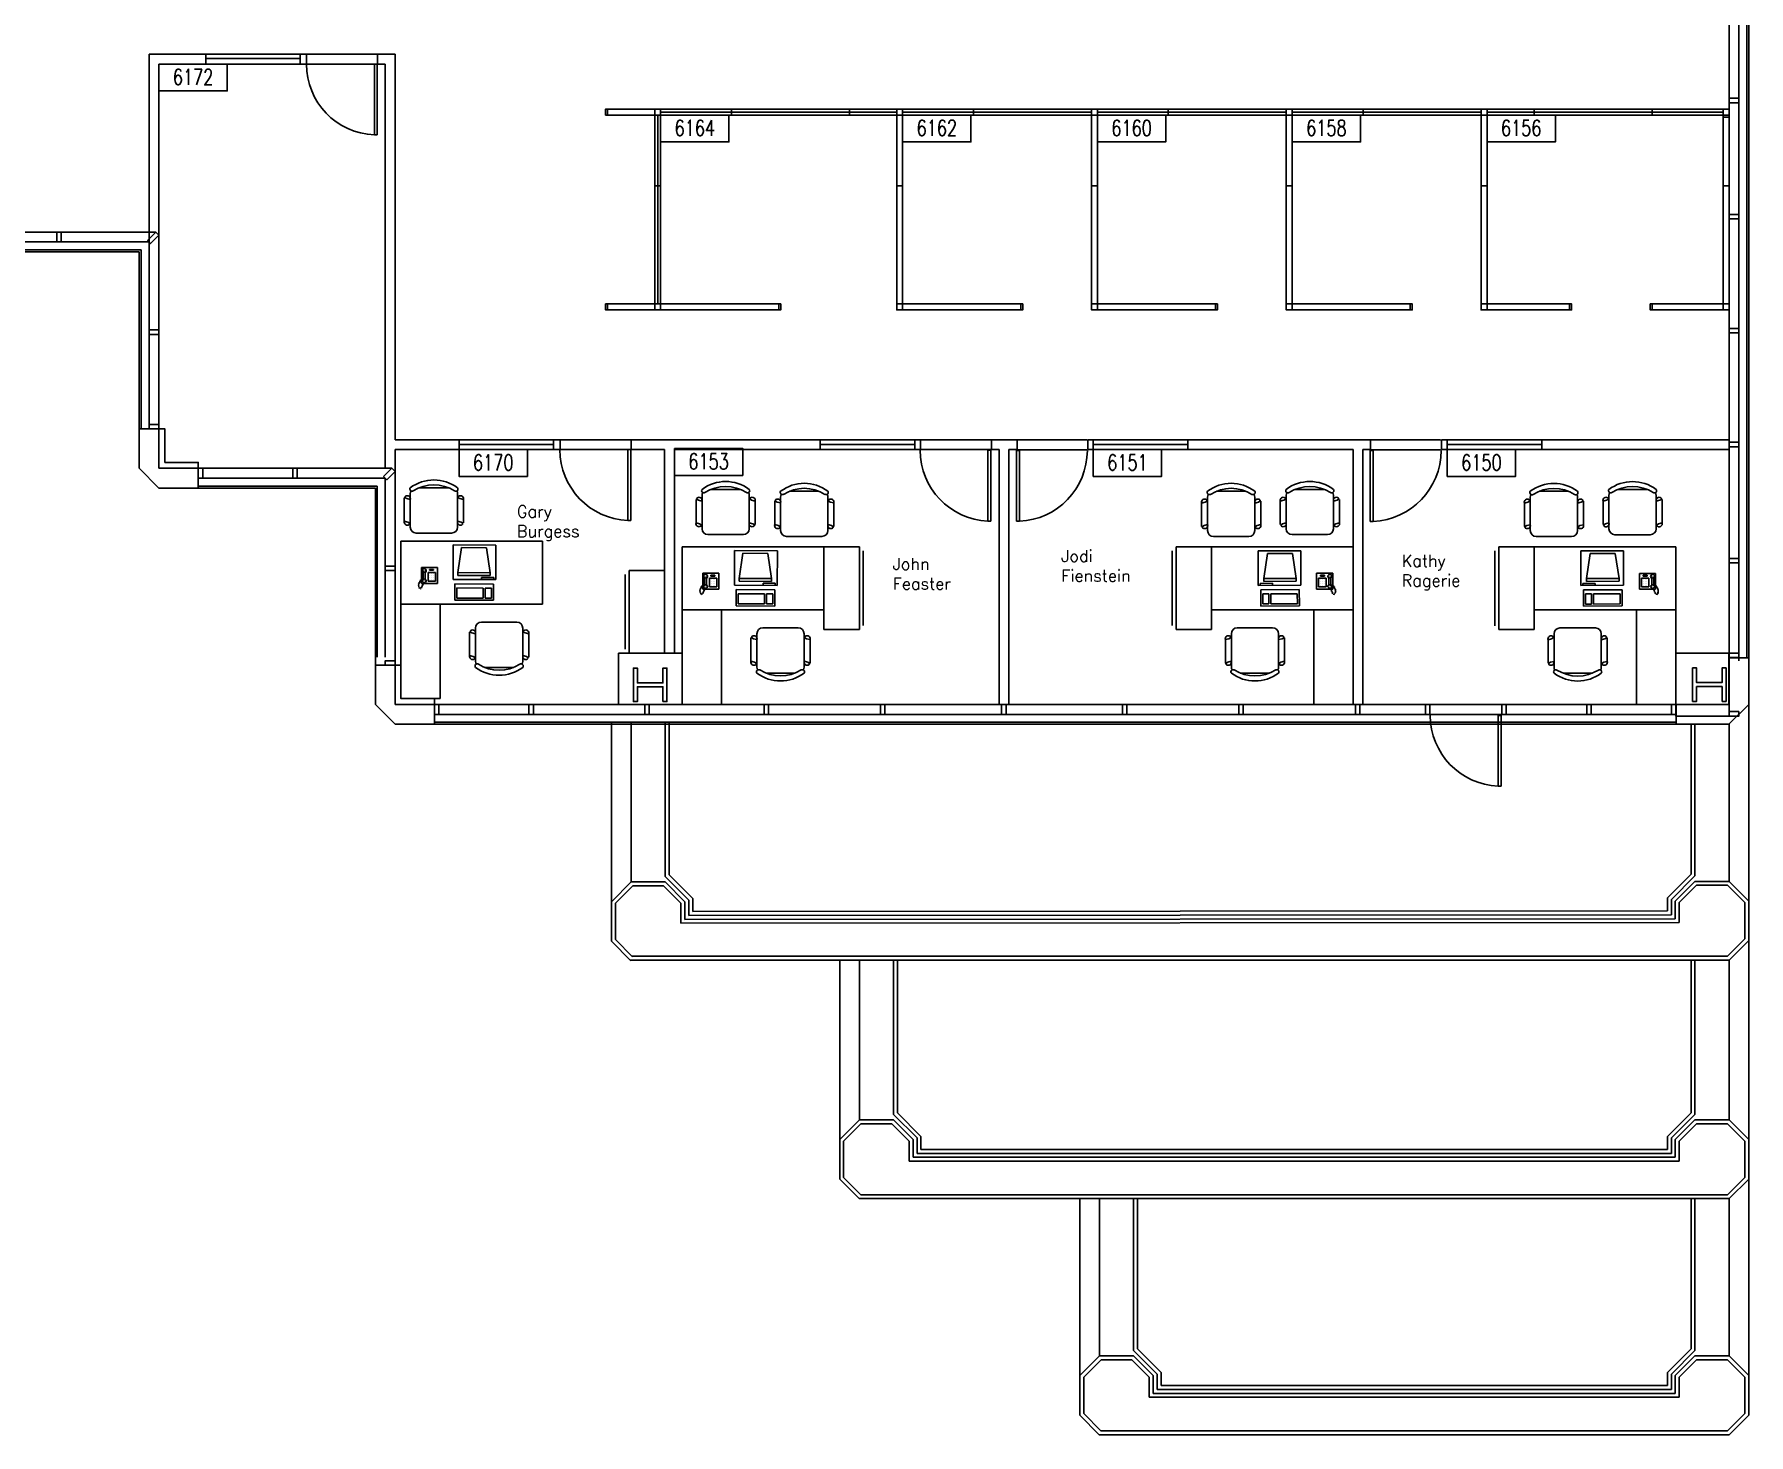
# Model space of a CAD drawing. Header units: millimetres. Extents: x 489553527 to 489553786, y 110504148 to 110504403.
# Drawn here: x 489553693.8 to 489553781, y 110504148.4 to 110504219.6 of the extents above; entities that cross this region are included whole.
import ezdxf
from ezdxf.enums import TextEntityAlignment as Align

# ---------------------------------------------------------------- set-up
doc = ezdxf.new("R2010")
doc.units = ezdxf.units.MM
for name, color, linetype in [('CHAIRS', 4, 'Continuous'), ('CPU', 6, 'Continuous'), ('E-B-FURR', 6, 'Continuous'), ('E-B-GLAZ', 8, 'Continuous'), ('E-B-MULL', 8, 'Continuous'), ('E-B-SHEL', 2, 'Continuous'), ('E-C-HEAD', 5, 'Continuous'), ('E-F-DOOR', 3, 'Continuous'), ('E-F-SILL', 8, 'Continuous'), ('E-F-TERR', 4, 'Continuous'), ('E-S-COLM', 8, 'Continuous'), ('EMPLOYEE', 1, 'Continuous'), ('FURNITURE', 3, 'Continuous'), ('PANELS_201', 6, 'Continuous'), ('PHONES', 4, 'Continuous'), ('RMNUM', 40, 'Continuous')]:
    doc.layers.add(name, color=color, linetype=linetype)
doc.styles.add('ARCHITXT', font='simplex.shx')
doc.styles.add('ROMANS', font='romans', dxfattribs={"width": 0.75, "height": 8})

# ---------------------------------------------------------------- blocks, each defined once
blk = doc.blocks.new('DR-36')
for p, q in [((0, 36), (0, 0)), ((0, 36), (1.5, 36)), ((1.5, 36), (1.5, 0)), ((0, 0), (1.5, 0))]:
    blk.add_line(p, q)
blk.add_arc((0, 0), 36, 0, 87.61406)
blk = doc.blocks.new('RMNUM')
at = {"layer": 'RMNUM'}
blk.add_lwpolyline([(-16.33354, 6.674702), (18.388073, 6.674702), (18.388073, -6.982766), (-16.33354, -6.982766), (-16.33354, 6.674702)], dxfattribs=at)
at = {"layer": 'RMNUM', "style": 'ROMANS', "width": 0.75}
blk.add_attdef('NUMBER', text='', height=8, dxfattribs=at).set_placement((1.027267, 0.114097), align=Align.MIDDLE_CENTER)
blk = doc.blocks.new('DESK3')
for p, q in [((72, 0), (0, 0)), ((0, 0), (0, -80)), ((72, -32), (72, 0)), ((0, -32), (72, -32)), ((20, -80), (20, -32)), ((0, -80), (20, -80))]:
    blk.add_line(p, q)
blk = doc.blocks.new('RECTANG')
for p, q in [((1, 1), (0, 1)), ((0, 1), (0, 0)), ((1, 0), (1, 1)), ((0, 0), (1, 0))]:
    blk.add_line(p, q)
blk = doc.blocks.new('FNPHONE')
for p, q in [((-9.1, 0.22), (-9.7, 0.02)), ((-8.9, 0.62), (-9.5, 0.42)), ((-8.7, 1.02), (-9.3, 0.82)), ((-8.5, 1.42), (-9.1, 1.22)), ((-8.3, 1.82), (-8.9, 1.62)), ((-7.14, 0.56), (-7.5, -0.58)), ((-7.29, 6.54), (-7.29, 1.54)), ((-6.29, 6.54), (-6.29, 1.54)), ((-3.87, 4.85), (-3.87, 4.85)), ((-3.87, 3.91), (-3.87, 3.91)), ((-3.87, 2.97), (-3.87, 2.97)), ((-3.87, 2.03), (-3.87, 2.03)), ((-2.94, 4.85), (-2.94, 4.85)), ((-2.94, 3.91), (-2.94, 3.91)), ((-2.94, 2.97), (-2.94, 2.97)), ((-2.94, 2.03), (-2.94, 2.03)), ((-2, 4.85), (-2, 4.85)), ((-2, 3.91), (-2, 3.91)), ((-2, 2.97), (-2, 2.97)), ((-2, 2.03), (-2, 2.03)), ((-9.3, -0.18), (-9.9, -0.38)), ((-9.3, -0.58), (-9.9, -0.78)), ((-9.3, -0.98), (-9.9, -1.18)), ((-9.3, -1.38), (-9.9, -1.58)), ((-9.1, -1.78), (-9.7, -1.98)), ((-8.9, -2.18), (-9.5, -2.38)), ((-8.43, -2.46), (-9.03, -2.66)), ((-7.9, -1.98), (-8.5, -2.18)), ((-7.7, -1.58), (-8.3, -1.78)), ((-7.5, -1.18), (-8.1, -1.38)), ((-7.3, -0.78), (-7.9, -0.98))]:
    blk.add_line(p, q)
for centre, start, end in [((-6.79, 6.54), 298.49146, 241.50854), ((-6.79, 1.54), 118.49146, 61.50854)]:
    blk.add_arc(centre, 1.05, start, end)
for p, xscale, yscale, zscale in [((-8.21, 0), 8.20528234483245, 8.104073169521023, 8.20528234483245), ((-4.81, 1.25), 3.75, 4.375, 3.75), ((-4.03, 6.72), 2.03125, 0.46875, 2.03125)]:
    blk.add_blockref('RECTANG', p, dxfattribs=dict(xscale=xscale, yscale=yscale, zscale=zscale))
blk = doc.blocks.new('CHAIR7')
for p, q in [((0, 9), (0, -9)), ((20, 12), (3, 12)), ((5.12, 15.04), (17.88, 15.04)), ((23, -7.44), (23, 7.44)), ((3, -12), (20, -12)), ((5.12, -15), (17.88, -15))]:
    blk.add_line(p, q)
for centre, radius, start, end in [((3, 9), 3, 90, 180), ((5.56, 13.54), 1.56, 73.7398, 286.2602), ((17.44, 13.54), 1.56, 253.7398, 106.2602), ((20, 9), 3, 62.41556, 90), ((22.34, 11.12), 1.1, 53.30994, 212.02741), ((4.82, 0), 19.64, 327.57575, 32.42425), ((7, 0), 20, 323.1301, 36.8699), ((3, -9), 3, 180, 270), ((5.56, -13.5), 1.56, 73.7398, 286.2602), ((17.44, -13.5), 1.56, 253.7398, 106.2602), ((20, -9), 3, 270, 297.58444), ((22.34, -11.12), 1.1, 147.97259, 306.69006)]:
    blk.add_arc(centre, radius, start, end)
blk = doc.blocks.new('IBMAT', base_point=(61, 306))
for p, q in [((75, 307), (75, 306)), ((81, 307), (75, 307)), ((81, 306), (81, 307))]:
    blk.add_line(p, q)
at = {"xscale": 21, "yscale": 17, "zscale": 21}
blk.add_blockref('RECTANG', (61, 306), dxfattribs=at)
blk = doc.blocks.new('KEYBOARD', base_point=(60, 294))
for p, xscale, yscale, zscale in [((60, 294), 19, 8, 19), ((61, 295), 13, 5, 13), ((75, 295), 3, 5, 3)]:
    blk.add_blockref('RECTANG', p, dxfattribs=dict(xscale=xscale, yscale=yscale, zscale=zscale))
blk = doc.blocks.new('COMPUTER')
for p, q in [((-6.64, 16.23), (-8.5, 3.5)), ((6.08, 16.23), (-6.64, 16.23)), ((8, 3.5), (6.08, 16.23)), ((-8.5, 3.5), (-8.5, 2.04)), ((8, 3.5), (-8.5, 3.5)), ((-8.5, 2.04), (8, 2.04)), ((8, 2.04), (8, 3.5))]:
    blk.add_line(p, q)
at = {"xscale": 1.033846153846154, "yscale": 1.033846153846154, "zscale": 1.033846153846154}
for name, p in [('IBMAT', (-10.86, 0)), ('KEYBOARD', (-10.05, -10.5))]:
    blk.add_blockref(name, p, dxfattribs=at)
blk = doc.blocks.new('FC42X18D')
for p, q in [((-21, 0), (-21, -18)), ((-21, 0), (21, 0)), ((21, -18), (21, 0)), ((-21, -18), (21, -18)), ((-19, -20), (19, -20))]:
    blk.add_line(p, q)

msp = doc.modelspace()

# ---------------------------------------------------------------- linework, layer by layer
at = {"layer": 'E-B-FURR'}
for p, q in [((489553779.9561564, 110504187.9370992), (489553779.9561564, 110504221.1370992)), ((489553699.6561564, 110504218.5772747), (489553707.6612897, 110504218.5772747)), ((489553699.6561564, 110504209.0370992), (489553699.6561564, 110504218.5772747)), ((489553700.1561564, 110504218.0772747), (489553707.6612897, 110504218.0772747)), ((489553700.1561564, 110504209.3780002), (489553700.1561564, 110504218.0772747)), ((489553707.6612897, 110504218.0772747), (489553707.6612897, 110504218.5772747)), ((489553711.2612897, 110504218.5772747), (489553712.1612897, 110504218.5772747)), ((489553711.2612897, 110504218.0772747), (489553711.2612897, 110504218.5772747)), ((489553711.2612897, 110504218.0772747), (489553711.6612897, 110504218.0772747)), ((489553711.6612897, 110504197.5370992), (489553711.6612897, 110504218.0772747)), ((489553712.1612897, 110504198.9891593), (489553712.1612897, 110504218.5772747)), ((489553690.1561564, 110504209.5370992), (489553699.9970574, 110504209.5370992)), ((489553700.1561564, 110504199.5370992), (489553700.1561564, 110504209.3780002)), ((489553720.5561564, 110504198.9891593), (489553712.1612897, 110504198.9891593)), ((489553720.5561564, 110504198.4891593), (489553720.5561564, 110504198.9891593)), ((489553738.867859, 110504198.9891593), (489553724.1561564, 110504198.9891593)), ((489553724.1561564, 110504198.4891593), (489553724.1561564, 110504198.9891593)), ((489553738.8651045, 110504198.4724535), (489553738.8651045, 110504198.9724535)), ((489553738.867859, 110504198.4891593), (489553738.867859, 110504198.9891593)), ((489553742.467859, 110504198.4891593), (489553742.467859, 110504198.9891593)), ((489553743.767859, 110504198.9891593), (489553742.467859, 110504198.9891593)), ((489553743.767859, 110504198.4891593), (489553743.767859, 110504198.9891593)), ((489553761.7374119, 110504198.9891593), (489553747.367859, 110504198.9891593)), ((489553747.367859, 110504198.4891593), (489553747.367859, 110504198.9891593)), ((489553761.7374119, 110504198.4891593), (489553761.7374119, 110504198.9891593)), ((489553779.9561564, 110504198.9891593), (489553765.3374119, 110504198.9891593)), ((489553765.3374119, 110504198.4891593), (489553765.3374119, 110504198.9891593)), ((489553765.6374119, 110504198.4891593), (489553765.6374119, 110504198.9891593)), ((489553779.9561564, 110504198.9891593), (489553779.9561564, 110504198.4807319)), ((489553720.5561564, 110504198.4891593), (489553712.1612897, 110504198.4891593)), ((489553712.1612897, 110504197.3623351), (489553712.1612897, 110504198.4891593)), ((489553725.8585318, 110504198.4891593), (489553724.1561564, 110504198.4891593)), ((489553725.8585318, 110504188.1482071), (489553725.8585318, 110504198.4891593)), ((489553726.3585318, 110504188.1482071), (489553726.3585318, 110504198.4891593)), ((489553738.867859, 110504198.4891593), (489553726.3585318, 110504198.4891593)), ((489553742.8533109, 110504198.4891593), (489553742.467859, 110504198.4891593)), ((489553742.8533109, 110504185.5429265), (489553742.8533109, 110504198.4891593)), ((489553743.3533109, 110504185.5429265), (489553743.3533109, 110504198.4891593)), ((489553743.767859, 110504198.4891593), (489553743.3533109, 110504198.4891593)), ((489553760.8522016, 110504198.4891593), (489553747.367859, 110504198.4891593)), ((489553760.8522016, 110504185.5454215), (489553760.8522016, 110504198.4891593)), ((489553761.3522016, 110504185.5454215), (489553761.3522016, 110504198.4891593)), ((489553761.7374119, 110504198.4891593), (489553761.3522016, 110504198.4891593)), ((489553779.9561564, 110504198.4891593), (489553765.3374119, 110504198.4891593)), ((489553702.1561564, 110504197.5370992), (489553711.9970574, 110504197.5370992)), ((489553712.1561564, 110504187.5370992), (489553712.1561564, 110504197.3780002)), ((489553723.5214696, 110504185.5458108), (489553723.5214696, 110504188.1482071)), ((489553714.1561564, 110504185.5429265), (489553777.2561564, 110504185.5429265)), ((489553743.3492454, 110504185.5429265), (489553742.8492454, 110504185.5429265)), ((489553760.842424, 110504185.5454215), (489553761.342424, 110504185.5454215))]:
    msp.add_line(p, q, dxfattribs=at)
for points in [[(489553702.1561564, 110504197.5370992), (489553702.1561564, 110504197.8370992), (489553700.4561564, 110504197.8370992), (489553700.4561564, 110504199.5370992), (489553700.1561564, 110504199.5370992)], [(489553714.1561564, 110504185.5370992), (489553714.1561564, 110504185.8370992), (489553712.4561564, 110504185.8370992), (489553712.4561564, 110504187.5370992), (489553712.1561564, 110504187.5370992)], [(489553726.7561564, 110504188.1482071), (489553726.7561564, 110504185.5458108), (489553723.5214696, 110504185.5458108)], [(489553723.5214696, 110504188.1482071), (489553726.7561564, 110504188.1482071)]]:
    msp.add_lwpolyline(points, dxfattribs=at)
msp.add_lwpolyline([(489553779.9561564, 110504188.1482071), (489553779.9561564, 110504184.9482071), (489553777.2561564, 110504184.9482071), (489553777.2561564, 110504188.1482071)], close=True, dxfattribs=at)
at = {"layer": 'E-B-GLAZ'}
for p, q in [((489553780.4561564, 110504187.7559179), (489553780.4561564, 110504220.9559179)), ((489553780.8561563, 110504187.907047), (489553780.8561563, 110504221.1370992)), ((489553780.9561564, 110504187.9115644), (489553780.9561564, 110504221.1370992)), ((489553690.1561564, 110504209.0370992), (489553699.6561564, 110504209.0370992)), ((489553690.1561564, 110504208.6370992), (489553699.2561564, 110504208.6370992)), ((489553690.1561564, 110504208.5370992), (489553699.1561564, 110504208.5370992)), ((489553699.1561564, 110504208.5370992), (489553699.1561564, 110504199.5370992)), ((489553699.2561564, 110504208.6370992), (489553699.2561564, 110504199.5370992)), ((489553699.6561564, 110504209.0370992), (489553699.6561564, 110504199.5370992)), ((489553702.1561564, 110504197.0370992), (489553711.6561564, 110504197.0370992)), ((489553702.1561564, 110504196.6370992), (489553711.2561564, 110504196.6370992)), ((489553702.1561564, 110504196.5370992), (489553711.1561564, 110504196.5370992)), ((489553711.1561564, 110504196.5370992), (489553711.1561564, 110504187.5370992)), ((489553711.2561564, 110504196.6370992), (489553711.2561564, 110504187.9370992)), ((489553711.6561564, 110504197.0370992), (489553711.6561564, 110504187.9370992)), ((489553714.1561564, 110504185.0370992), (489553777.2561564, 110504185.0370992)), ((489553714.1561564, 110504184.6370992), (489553777.2666227, 110504184.6370992)), ((489553714.1561564, 110504184.5370992), (489553777.2666227, 110504184.5370992))]:
    msp.add_line(p, q, dxfattribs=at)
for points in [[(489553702.5419461, 110504218.5930919), (489553702.5419461, 110504218.0930919), (489553702.5419461, 110504218.3569565), (489553707.3419461, 110504218.3569565), (489553707.3419461, 110504218.5930919), (489553707.3419461, 110504218.0930919)], [(489553715.409445, 110504198.9891593), (489553715.409445, 110504198.4891593), (489553715.409445, 110504198.753024), (489553720.2094451, 110504198.753024), (489553720.2094451, 110504198.9891593), (489553720.2094451, 110504198.4891593)], [(489553733.767859, 110504198.9891593), (489553733.767859, 110504198.4891593), (489553733.767859, 110504198.753024), (489553738.567859, 110504198.753024), (489553738.567859, 110504198.9891593), (489553738.567859, 110504198.4891593)], [(489553747.646463, 110504198.9891593), (489553747.646463, 110504198.4891593), (489553747.646463, 110504198.753024), (489553752.446463, 110504198.753024), (489553752.446463, 110504198.9891593), (489553752.446463, 110504198.4891593)], [(489553765.6374119, 110504198.9891593), (489553765.6374119, 110504198.4891593), (489553765.6374119, 110504198.753024), (489553770.4374119, 110504198.753024), (489553770.4374119, 110504198.9891593), (489553770.4374119, 110504198.4891593)]]:
    msp.add_lwpolyline(points, dxfattribs=at)
at = {"layer": 'E-B-MULL'}
for points in [[(489553780.4561564, 110504216.3370992), (489553779.9561564, 110504216.3370992), (489553779.9561564, 110504216.1120992), (489553780.4561564, 110504216.1120992)], [(489553780.4561564, 110504210.4370992), (489553779.9561564, 110504210.4370992), (489553779.9561564, 110504210.2120992), (489553780.4561564, 110504210.2120992)], [(489553694.9641069, 110504209.0370992), (489553694.9641069, 110504209.5370992), (489553695.1891069, 110504209.5370992), (489553695.1891069, 110504209.0370992)], [(489553699.5766069, 110504209.1166487), (489553699.9970574, 110504209.5370992), (489553700.1561564, 110504209.3780002), (489553699.7357059, 110504208.9575497)], [(489553699.6561564, 110504204.3450497), (489553700.1561564, 110504204.3450497), (489553700.1561564, 110504204.5700497), (489553699.6561564, 110504204.5700497)], [(489553780.4561564, 110504204.6495992), (489553779.9561564, 110504204.6495992), (489553779.9561564, 110504204.4245992), (489553780.4561564, 110504204.4245992)], [(489553699.6561564, 110504199.5370992), (489553700.1561564, 110504199.5370992), (489553700.1561564, 110504199.7620992), (489553699.6561564, 110504199.7620992)], [(489553780.4561564, 110504198.8620992), (489553779.9561564, 110504198.8620992), (489553779.9561564, 110504198.6370992), (489553780.4561564, 110504198.6370992)], [(489553702.1561564, 110504197.0370992), (489553702.1561564, 110504197.5370992), (489553702.3811564, 110504197.5370992), (489553702.3811564, 110504197.0370992)], [(489553706.9641069, 110504197.0370992), (489553706.9641069, 110504197.5370992), (489553707.1891069, 110504197.5370992), (489553707.1891069, 110504197.0370992)], [(489553711.5766069, 110504197.1166487), (489553711.9970574, 110504197.5370992), (489553712.1561564, 110504197.3780002), (489553711.7357059, 110504196.9575497)], [(489553780.4561564, 110504192.9620992), (489553779.9561564, 110504192.9620992), (489553779.9561564, 110504192.7370992), (489553780.4561564, 110504192.7370992)], [(489553711.6561564, 110504192.3450497), (489553712.1561564, 110504192.3450497), (489553712.1561564, 110504192.5700497), (489553711.6561564, 110504192.5700497)], [(489553711.6561564, 110504187.5370992), (489553712.1561564, 110504187.5370992), (489553712.1561564, 110504187.7620992), (489553711.6561564, 110504187.7620992)], [(489553780.4561564, 110504188.148897), (489553779.9561564, 110504188.148897), (489553779.9561564, 110504187.923897), (489553780.4561564, 110504187.923897)], [(489553714.1561564, 110504185.0370992), (489553714.1561564, 110504185.5370992), (489553714.3811564, 110504185.5370992), (489553714.3811564, 110504185.0370992)], [(489553718.9641069, 110504185.0370992), (489553718.9641069, 110504185.5370992), (489553719.1891069, 110504185.5370992), (489553719.1891069, 110504185.0370992)], [(489553724.850414, 110504185.0370992), (489553724.850414, 110504185.5370992), (489553725.0754139, 110504185.5370992), (489553725.0754139, 110504185.0370992)], [(489553730.9182937, 110504185.0370992), (489553730.9182937, 110504185.5370992), (489553731.1432937, 110504185.5370992), (489553731.1432937, 110504185.0370992)], [(489553736.8332736, 110504185.0370992), (489553736.8332736, 110504185.5370992), (489553737.0582736, 110504185.5370992), (489553737.0582736, 110504185.0370992)], [(489553742.9860902, 110504185.0370992), (489553742.9860902, 110504185.5370992), (489553743.2110902, 110504185.5370992), (489553743.2110902, 110504185.0370992)], [(489553749.1220444, 110504185.0370992), (489553749.1220444, 110504185.5370992), (489553749.3470445, 110504185.5370992), (489553749.3470445, 110504185.0370992)], [(489553755.0429048, 110504185.0370992), (489553755.0429048, 110504185.5370992), (489553755.2679048, 110504185.5370992), (489553755.2679048, 110504185.0370992)], [(489553760.9714829, 110504185.0370992), (489553760.9714829, 110504185.5370992), (489553761.1964829, 110504185.5370992), (489553761.1964829, 110504185.0370992)], [(489553764.532493, 110504185.0350495), (489553764.532493, 110504185.5350495), (489553764.757493, 110504185.5350495), (489553764.757493, 110504185.0350495)], [(489553768.4102225, 110504185.0350495), (489553768.4102225, 110504185.5350495), (489553768.6352225, 110504185.5350495), (489553768.6352225, 110504185.0350495)], [(489553772.7322249, 110504185.0370992), (489553772.7322249, 110504185.5370992), (489553772.957225, 110504185.5370992), (489553772.957225, 110504185.0370992)], [(489553777.0311564, 110504185.0370992), (489553777.0311564, 110504185.5370992), (489553777.2561564, 110504185.5370992), (489553777.2561564, 110504185.0370992)], [(489553780.4561564, 110504185.1739017), (489553779.9561564, 110504185.1739017), (489553779.9561564, 110504184.9489017), (489553780.4561564, 110504184.9489017)]]:
    msp.add_lwpolyline(points, close=True, dxfattribs=at)
at = {"layer": 'E-B-SHEL'}
for p, q in [((489553700.1561564, 110504199.5370992), (489553699.1561564, 110504199.5370992)), ((489553699.1561564, 110504197.5370992), (489553699.1561564, 110504199.5370992)), ((489553700.1561564, 110504199.5370992), (489553700.1561564, 110504197.5370992)), ((489553700.1561564, 110504196.5370992), (489553699.1561564, 110504197.5370992)), ((489553700.1561564, 110504197.5370992), (489553702.1561564, 110504197.5370992)), ((489553702.1561564, 110504197.5370992), (489553702.1561564, 110504196.5370992)), ((489553702.1561564, 110504196.5370992), (489553700.1561564, 110504196.5370992)), ((489553712.1561564, 110504187.5370992), (489553711.1561564, 110504187.5370992)), ((489553711.1561564, 110504185.5370992), (489553711.1561564, 110504187.5370992)), ((489553712.1561564, 110504187.5370992), (489553712.1561564, 110504185.5370992)), ((489553779.9521664, 110504185.5370992), (489553779.9521664, 110504188.1536796)), ((489553779.9521664, 110504187.907047), (489553780.9521664, 110504187.907047)), ((489553779.9561564, 110504187.9370992), (489553779.9561564, 110504185.1370992)), ((489553779.9571582, 110504187.9370992), (489553779.9571582, 110504185.1739017)), ((489553780.9561564, 110504187.904049), (489553780.9561564, 110504185.5059364)), ((489553712.1561564, 110504184.5370992), (489553711.1561564, 110504185.5370992)), ((489553712.1561564, 110504185.5370992), (489553714.1561564, 110504185.5370992)), ((489553714.1561564, 110504185.5370992), (489553714.1561564, 110504184.5370992)), ((489553777.2666227, 110504185.5370992), (489553777.2666227, 110504184.5370992)), ((489553777.2666227, 110504185.5370992), (489553779.9521664, 110504185.5370992)), ((489553780.9561564, 110504185.5410892), (489553779.9521664, 110504184.5370992)), ((489553714.1561564, 110504184.5370992), (489553712.1561564, 110504184.5370992)), ((489553779.9521664, 110504184.5370992), (489553777.2666227, 110504184.5370992))]:
    msp.add_line(p, q, dxfattribs=at)
at = {"layer": 'E-C-HEAD'}
for p, q in [((489553711.2612897, 110504218.5772747), (489553707.6612897, 110504218.5772747)), ((489553707.6612897, 110504218.0772747), (489553711.2612897, 110504218.0772747)), ((489553724.1395454, 110504198.9895722), (489553720.5395455, 110504198.9895722)), ((489553742.4484936, 110504198.9864915), (489553738.8484936, 110504198.9864915)), ((489553743.7364097, 110504198.9792554), (489553747.3364097, 110504198.9792554)), ((489553761.6967435, 110504198.9851482), (489553765.2967435, 110504198.9851482)), ((489553720.5395455, 110504198.4895722), (489553724.1395454, 110504198.4895722)), ((489553738.8484936, 110504198.4864915), (489553742.4484936, 110504198.4864915)), ((489553747.3364097, 110504198.4792554), (489553743.7364097, 110504198.4792554)), ((489553765.2967435, 110504198.4851482), (489553761.6967435, 110504198.4851482)), ((489553764.7972649, 110504185.0330064), (489553768.3972648, 110504185.0330064))]:
    msp.add_line(p, q, dxfattribs=at)
at = {"layer": 'E-F-SILL'}
msp.add_lwpolyline([(489553724.4561564, 110504185.5370992), (489553724.4561564, 110504185.5370992), (489553724.4561564, 110504185.5370992)], dxfattribs=at)
at = {"layer": 'E-F-TERR'}
for p, q in [((489553780.9561564, 110504185.5410892), (489553780.9561564, 110504162.9881408)), ((489553723.1546165, 110504184.6414395), (489553723.1546165, 110504175.0770347)), ((489553723.1561564, 110504184.5370992), (489553723.1561564, 110504174.5370992)), ((489553724.1546165, 110504176.5195281), (489553724.1546165, 110504184.6414395)), ((489553725.8866656, 110504176.8023708), (489553725.8866656, 110504184.6409855)), ((489553726.0866656, 110504176.8852135), (489553726.0866656, 110504184.6409855)), ((489553778.0241073, 110504176.9182311), (489553778.0241073, 110504184.5370992)), ((489553778.2241073, 110504176.8353884), (489553778.2241073, 110504184.5370992)), ((489553779.9561564, 110504176.5525457), (489553779.9561564, 110504184.5410892)), ((489553724.154128, 110504176.5195281), (489553723.154128, 110504175.5195281)), ((489553724.2369708, 110504176.3195281), (489553723.3546165, 110504175.4371738)), ((489553725.8866656, 110504176.5195281), (489553724.154128, 110504176.5195281)), ((489553725.8038229, 110504176.3195281), (489553724.2369708, 110504176.3195281)), ((489553726.6866656, 110504175.4366853), (489553725.8038229, 110504176.3195281)), ((489553727.0866656, 110504175.6023708), (489553725.8866656, 110504176.8023708)), ((489553726.8866656, 110504175.5195281), (489553725.8866656, 110504176.5195281)), ((489553727.2866656, 110504175.6852135), (489553726.0866656, 110504176.8852135)), ((489553776.8241073, 110504175.7182311), (489553778.0241073, 110504176.9182311)), ((489553777.0241073, 110504175.6353884), (489553778.2241073, 110504176.8353884)), ((489553777.2241073, 110504175.5525457), (489553778.2241073, 110504176.5525457)), ((489553777.4241073, 110504175.469703), (489553778.30695, 110504176.3525457)), ((489553778.2241073, 110504176.5525457), (489553779.9566448, 110504176.5525457)), ((489553778.30695, 110504176.3525457), (489553779.8738021, 110504176.3525457)), ((489553779.8738021, 110504176.3525457), (489553780.7561564, 110504175.4701914)), ((489553779.9566448, 110504176.5525457), (489553780.9566448, 110504175.5525457)), ((489553723.1546165, 110504175.5118939), (489553723.1546165, 110504173.5118939)), ((489553723.1546165, 110504175.5118939), (489553723.1546165, 110504173.5118939)), ((489553723.3546165, 110504175.4371738), (489553723.3546165, 110504173.5947366)), ((489553726.6866656, 110504175.4366853), (489553726.6866656, 110504174.425993)), ((489553726.8866656, 110504175.5195281), (489553726.8866656, 110504174.6195281)), ((489553727.0866656, 110504175.6023708), (489553727.0866656, 110504174.8195281)), ((489553727.2866656, 110504175.6852135), (489553727.2866656, 110504175.0195281)), ((489553776.8241073, 110504175.7182311), (489553776.8241073, 110504175.0525457)), ((489553777.0241073, 110504175.6353884), (489553777.0241073, 110504174.8525457)), ((489553777.2241073, 110504175.5525457), (489553777.2241073, 110504174.6525457)), ((489553777.4241073, 110504175.469703), (489553777.4241073, 110504174.4590107)), ((489553780.7561564, 110504175.4701914), (489553780.7561564, 110504173.6277542)), ((489553780.9561564, 110504175.5449115), (489553780.9561564, 110504173.5449115)), ((489553780.9561564, 110504175.5449115), (489553780.9561564, 110504173.5449115)), ((489553777.4241073, 110504174.4590107), (489553726.6866656, 110504174.425993)), ((489553726.8866656, 110504174.6195281), (489553777.2241073, 110504174.6525457)), ((489553727.0866656, 110504174.8195281), (489553777.0241073, 110504174.8525457)), ((489553727.2866656, 110504175.0195281), (489553776.8241073, 110504175.0525457)), ((489553780.9561564, 110504174.5949115), (489553780.9561564, 110504173.5449115)), ((489553723.3546165, 110504173.5947366), (489553724.229825, 110504172.7195281)), ((489553780.7561564, 110504173.6277542), (489553779.8809479, 110504172.7525457)), ((489553779.9637906, 110504172.5525457), (489553780.9561564, 110504173.5449115)), ((489553780.9561564, 110504173.5449115), (489553779.9637906, 110504172.5525457)), ((489553723.1546165, 110504173.5118939), (489553724.1469823, 110504172.5195281)), ((489553779.8809479, 110504172.7525457), (489553724.1968073, 110504172.7525457)), ((489553779.9637906, 110504172.5525457), (489553724.1139646, 110504172.5525457)), ((489553734.7561564, 110504172.5525457), (489553734.7561564, 110504162.9881408)), ((489553735.7561564, 110504164.4306342), (489553735.7561564, 110504172.5525457)), ((489553737.4882055, 110504164.713477), (489553737.4882055, 110504172.5520917)), ((489553737.6882055, 110504164.7963197), (489553737.6882055, 110504172.5520917)), ((489553778.0241073, 110504164.7963197), (489553778.0241073, 110504172.5525457)), ((489553778.2241073, 110504164.713477), (489553778.2241073, 110504172.5525457)), ((489553779.9561564, 110504164.4306342), (489553779.9561564, 110504172.5525457)), ((489553735.755668, 110504164.4306342), (489553734.755668, 110504163.4306342)), ((489553735.8385107, 110504164.2306342), (489553734.9561564, 110504163.3482799)), ((489553737.4882055, 110504164.4306342), (489553735.755668, 110504164.4306342)), ((489553737.4053628, 110504164.2306342), (489553735.8385107, 110504164.2306342)), ((489553738.2882055, 110504163.3477915), (489553737.4053628, 110504164.2306342)), ((489553738.6882055, 110504163.513477), (489553737.4882055, 110504164.713477)), ((489553738.4882055, 110504163.4306342), (489553737.4882055, 110504164.4306342)), ((489553738.8882055, 110504163.5963197), (489553737.6882055, 110504164.7963197)), ((489553776.8241073, 110504163.5963197), (489553778.0241073, 110504164.7963197)), ((489553777.0241073, 110504163.513477), (489553778.2241073, 110504164.713477)), ((489553777.2241073, 110504163.4306342), (489553778.2241073, 110504164.4306342)), ((489553777.4241073, 110504163.3477915), (489553778.30695, 110504164.2306342)), ((489553778.2241073, 110504164.4306342), (489553779.9566448, 110504164.4306342)), ((489553778.30695, 110504164.2306342), (489553779.8738021, 110504164.2306342)), ((489553779.8738021, 110504164.2306342), (489553780.7561564, 110504163.3482799)), ((489553779.9566448, 110504164.4306342), (489553780.9566448, 110504163.4306342)), ((489553734.7561564, 110504163.4230001), (489553734.7561564, 110504161.4230001)), ((489553734.7561564, 110504163.4230001), (489553734.7561564, 110504161.4230001)), ((489553734.9561564, 110504163.3482799), (489553734.9561564, 110504161.5058428)), ((489553738.2882055, 110504163.3477915), (489553738.2882055, 110504162.3370992)), ((489553738.4882055, 110504163.4306342), (489553738.4882055, 110504162.5306342)), ((489553738.6882055, 110504163.513477), (489553738.6882055, 110504162.7306342)), ((489553738.8882055, 110504163.5963197), (489553738.8882055, 110504162.9306342)), ((489553776.8241073, 110504163.5963197), (489553776.8241073, 110504162.9306342)), ((489553777.0241073, 110504163.513477), (489553777.0241073, 110504162.7306342)), ((489553777.2241073, 110504163.4306342), (489553777.2241073, 110504162.5306342)), ((489553777.4241073, 110504163.3477915), (489553777.4241073, 110504162.3370992)), ((489553780.7561564, 110504163.3482799), (489553780.7561564, 110504161.5058428)), ((489553780.9561564, 110504163.4230001), (489553780.9561564, 110504161.4230001)), ((489553780.9561564, 110504163.4230001), (489553780.9561564, 110504161.4230001)), ((489553777.4241073, 110504162.3370992), (489553738.2882055, 110504162.3370992)), ((489553738.4882055, 110504162.5306342), (489553777.2241073, 110504162.5306342)), ((489553738.6882055, 110504162.7306342), (489553777.0241073, 110504162.7306342)), ((489553738.8882055, 110504162.9306342), (489553776.8241073, 110504162.9306342)), ((489553780.9561564, 110504162.4730001), (489553780.9561564, 110504161.4230001)), ((489553734.7561564, 110504161.4230001), (489553735.7485222, 110504160.4306342)), ((489553734.9561564, 110504161.5058428), (489553735.8313649, 110504160.6306342)), ((489553780.7561564, 110504161.5058428), (489553779.8809479, 110504160.6306342)), ((489553780.9561564, 110504161.4230001), (489553779.9637906, 110504160.4306342)), ((489553779.9637906, 110504160.4306342), (489553780.9561564, 110504161.4230001)), ((489553780.9561564, 110504161.5590107), (489553780.9561564, 110504150.9946058)), ((489553779.8809479, 110504160.6306342), (489553735.8313649, 110504160.6306342)), ((489553779.9637906, 110504160.4306342), (489553735.7485222, 110504160.4306342)), ((489553746.9561564, 110504160.4306342), (489553746.9561564, 110504150.9946058)), ((489553747.9561564, 110504152.4370992), (489553747.9561564, 110504160.4306342)), ((489553749.6882055, 110504152.7199419), (489553749.6882055, 110504160.4306342)), ((489553749.8882055, 110504152.8027846), (489553749.8882055, 110504160.4306342)), ((489553778.0241073, 110504152.8027846), (489553778.0241073, 110504160.4306342)), ((489553778.2241073, 110504152.7199419), (489553778.2241073, 110504160.4306342)), ((489553779.9561564, 110504152.4370992), (489553779.9561564, 110504160.4306342)), ((489553750.8882055, 110504151.5199419), (489553749.6882055, 110504152.7199419)), ((489553751.0882055, 110504151.6027846), (489553749.8882055, 110504152.8027846)), ((489553776.8241073, 110504151.6027846), (489553778.0241073, 110504152.8027846)), ((489553777.0241073, 110504151.5199419), (489553778.2241073, 110504152.7199419)), ((489553747.955668, 110504152.4370992), (489553746.955668, 110504151.4370992)), ((489553748.0385107, 110504152.2370992), (489553747.1561564, 110504151.3547449)), ((489553749.6882055, 110504152.4370992), (489553747.955668, 110504152.4370992)), ((489553749.6053628, 110504152.2370992), (489553748.0385107, 110504152.2370992)), ((489553750.4882055, 110504151.3542565), (489553749.6053628, 110504152.2370992)), ((489553750.6882055, 110504151.4370992), (489553749.6882055, 110504152.4370992)), ((489553777.2241073, 110504151.4370992), (489553778.2241073, 110504152.4370992)), ((489553777.4241073, 110504151.3542565), (489553778.30695, 110504152.2370992)), ((489553778.2241073, 110504152.4370992), (489553779.9566448, 110504152.4370992)), ((489553778.30695, 110504152.2370992), (489553779.8738021, 110504152.2370992)), ((489553779.8738021, 110504152.2370992), (489553780.7561564, 110504151.3547449)), ((489553779.9566448, 110504152.4370992), (489553780.9566448, 110504151.4370992)), ((489553746.9561564, 110504151.429465), (489553746.9561564, 110504149.429465)), ((489553746.9561564, 110504151.429465), (489553746.9561564, 110504149.429465)), ((489553747.1561564, 110504151.3547449), (489553747.1561564, 110504149.5123077)), ((489553750.4882055, 110504151.3542565), (489553750.4882055, 110504150.3370992)), ((489553750.6882055, 110504151.4370992), (489553750.6882055, 110504150.5370992)), ((489553750.8882055, 110504151.5199419), (489553750.8882055, 110504150.7370992)), ((489553751.0882055, 110504151.6027846), (489553751.0882055, 110504150.9370992)), ((489553751.0882055, 110504150.9370992), (489553776.8241073, 110504150.9370992)), ((489553776.8241073, 110504151.6027846), (489553776.8241073, 110504150.9370992)), ((489553777.0241073, 110504151.5199419), (489553777.0241073, 110504150.7370992)), ((489553777.2241073, 110504151.4370992), (489553777.2241073, 110504150.5370992)), ((489553777.4241073, 110504151.3542565), (489553777.4241073, 110504150.3370992)), ((489553780.7561564, 110504151.3547449), (489553780.7561564, 110504149.5123077)), ((489553780.9561564, 110504151.429465), (489553780.9561564, 110504149.429465)), ((489553780.9561564, 110504151.429465), (489553780.9561564, 110504149.429465)), ((489553746.9561564, 110504150.479465), (489553746.9561564, 110504149.429465)), ((489553777.4241073, 110504150.3370992), (489553750.4882055, 110504150.3370992)), ((489553750.6882055, 110504150.5370992), (489553777.2241073, 110504150.5370992)), ((489553750.8882055, 110504150.7370992), (489553777.0241073, 110504150.7370992)), ((489553780.9561564, 110504150.479465), (489553780.9561564, 110504149.429465)), ((489553746.9561564, 110504149.429465), (489553747.9485222, 110504148.4370992)), ((489553747.9485222, 110504148.4370992), (489553746.9561564, 110504149.429465)), ((489553747.1561564, 110504149.5123077), (489553748.0313649, 110504148.6370992)), ((489553780.7561564, 110504149.5123077), (489553779.8809479, 110504148.6370992)), ((489553780.9561564, 110504149.429465), (489553779.9637906, 110504148.4370992)), ((489553779.9637906, 110504148.4370992), (489553780.9561564, 110504149.429465)), ((489553779.9637906, 110504148.4370992), (489553747.9485222, 110504148.4370992)), ((489553779.8809479, 110504148.6370992), (489553748.0313649, 110504148.6370992))]:
    msp.add_line(p, q, dxfattribs=at)
at = {"layer": 'E-S-COLM'}
for points in [[(489553725.7714696, 110504185.6870992), (489553725.9714696, 110504185.6870992), (489553725.9714696, 110504187.3870992), (489553725.7714696, 110504187.3870992), (489553725.7714696, 110504186.6370992), (489553724.4714696, 110504186.6370992), (489553724.4714696, 110504187.3870992), (489553724.2714696, 110504187.3870992), (489553724.2714696, 110504185.6870992), (489553724.4714696, 110504185.6870992), (489553724.4714696, 110504186.4370992), (489553725.7714696, 110504186.4370992)], [(489553779.6061563, 110504185.698208), (489553779.8061564, 110504185.698208), (489553779.8061564, 110504187.398208), (489553779.6061563, 110504187.398208), (489553779.6061563, 110504186.648208), (489553778.3061564, 110504186.648208), (489553778.3061564, 110504187.398208), (489553778.1061563, 110504187.398208), (489553778.1061563, 110504185.698208), (489553778.3061564, 110504185.698208), (489553778.3061564, 110504186.448208), (489553779.6061563, 110504186.448208)]]:
    msp.add_lwpolyline(points, close=True, dxfattribs=at)
at = {"layer": 'PANELS_201', "linetype": 'Continuous'}
for p, q in [((489553779.6561564, 110504215.4870992), (489553779.9561564, 110504215.4870992)), ((489553779.6561564, 110504211.9870994), (489553779.6561564, 110504211.7870994)), ((489553779.9561564, 110504211.8870994), (489553779.6561564, 110504211.8870994)), ((489553779.9561564, 110504211.9870994), (489553779.9561564, 110504211.7870994))]:
    msp.add_line(p, q, dxfattribs=at)
for points in [[(489553723.0561564, 110504215.4870992), (489553722.9561564, 110504215.4870992), (489553722.8561563, 110504215.4870992), (489553722.8561563, 110504215.7870992), (489553723.0561564, 110504215.7870992)], [(489553722.9561564, 110504215.7870992), (489553722.9561564, 110504215.4870992)], [(489553723.0561564, 110504215.7870992), (489553725.2561564, 110504215.7870992)], [(489553723.0561564, 110504215.4870992), (489553725.2561564, 110504215.4870992)], [(489553725.2561564, 110504215.7870992), (489553725.3561563, 110504215.7870992), (489553725.3561563, 110504215.4870992), (489553725.2561564, 110504215.4870992)], [(489553725.3561563, 110504215.7870992), (489553725.6561564, 110504215.7870992)], [(489553725.3561563, 110504215.3870992), (489553725.3561563, 110504215.4870992), (489553725.6561564, 110504215.4870992), (489553725.6561564, 110504215.3870992)], [(489553725.3561563, 110504211.9870992), (489553725.3561563, 110504215.3870992)], [(489553725.5061564, 110504211.8870992), (489553725.5061564, 110504215.4870992)], [(489553725.7561564, 110504215.4870992), (489553725.6561564, 110504215.4870992), (489553725.6561564, 110504215.7870992), (489553725.7561564, 110504215.7870992)], [(489553725.6561564, 110504215.6370992), (489553729.2561564, 110504215.6370992)], [(489553725.6561564, 110504211.9870992), (489553725.6561564, 110504215.3870992)], [(489553725.7561564, 110504215.7870992), (489553729.1561564, 110504215.7870992)], [(489553725.7561564, 110504215.4870992), (489553729.1561564, 110504215.4870992)], [(489553729.1561564, 110504215.7870992), (489553729.3561563, 110504215.7870992)], [(489553729.1561564, 110504215.4870992), (489553729.3561563, 110504215.4870992)], [(489553729.2561564, 110504215.7870992), (489553729.2561564, 110504215.4870992)], [(489553729.2561564, 110504215.6370992), (489553735.2561564, 110504215.6370992)], [(489553729.3561563, 110504215.7870992), (489553735.1561564, 110504215.7870992)], [(489553729.3561563, 110504215.4870992), (489553735.1561564, 110504215.4870992)], [(489553735.1561564, 110504215.7870992), (489553735.3561563, 110504215.7870992)], [(489553735.1561564, 110504215.4870992), (489553735.3561563, 110504215.4870992)], [(489553735.2561564, 110504215.7870992), (489553735.2561564, 110504215.4870992)], [(489553735.2561564, 110504215.6370992), (489553737.6561564, 110504215.6370992)], [(489553735.3561563, 110504215.7870992), (489553737.5561564, 110504215.7870992)], [(489553735.3561563, 110504215.4870992), (489553737.5561564, 110504215.4870992)], [(489553737.5561564, 110504215.7870992), (489553737.6561564, 110504215.7870992), (489553737.6561564, 110504215.4870992), (489553737.5561564, 110504215.4870992)], [(489553737.6561564, 110504215.7870992), (489553737.9561564, 110504215.7870992)], [(489553737.6561564, 110504215.3870992), (489553737.6561564, 110504215.4870992), (489553737.9561564, 110504215.4870992), (489553737.9561564, 110504215.3870992)], [(489553737.6561564, 110504211.9870992), (489553737.6561564, 110504215.3870992)], [(489553738.0561564, 110504215.4870992), (489553737.9561564, 110504215.4870992), (489553737.9561564, 110504215.7870992), (489553738.0561564, 110504215.7870992)], [(489553737.9561564, 110504215.6370992), (489553741.5561564, 110504215.6370992)], [(489553737.9561564, 110504211.9870992), (489553737.9561564, 110504215.3870992)], [(489553738.0561564, 110504215.7870992), (489553741.4561564, 110504215.7870992)], [(489553738.0561564, 110504215.4870992), (489553741.4561564, 110504215.4870992)], [(489553741.4561564, 110504215.7870992), (489553741.6561564, 110504215.7870992)], [(489553741.4561564, 110504215.4870992), (489553741.6561564, 110504215.4870992)], [(489553741.5561564, 110504215.7870992), (489553741.5561564, 110504215.4870992)], [(489553741.5561564, 110504215.6370992), (489553747.5561564, 110504215.6370992)], [(489553741.6561564, 110504215.7870992), (489553747.4561564, 110504215.7870992)], [(489553741.6561564, 110504215.4870992), (489553747.4561564, 110504215.4870992)], [(489553747.4561564, 110504215.7870992), (489553747.5561564, 110504215.7870992), (489553747.5561564, 110504215.4870992), (489553747.4561564, 110504215.4870992)], [(489553747.5561564, 110504215.7870992), (489553747.8561563, 110504215.7870992)], [(489553747.5561564, 110504215.3870992), (489553747.5561564, 110504215.4870992), (489553747.8561563, 110504215.4870992), (489553747.8561563, 110504215.3870992)], [(489553747.5561564, 110504211.9870992), (489553747.5561564, 110504215.3870992)], [(489553747.9561564, 110504215.4870992), (489553747.8561563, 110504215.4870992), (489553747.8561563, 110504215.7870992), (489553747.9561564, 110504215.7870992)], [(489553747.8561563, 110504215.6370992), (489553751.4561564, 110504215.6370992)], [(489553747.8561563, 110504211.9870992), (489553747.8561563, 110504215.3870992)], [(489553747.9561564, 110504215.7870992), (489553751.3561563, 110504215.7870992)], [(489553747.9561564, 110504215.4870992), (489553751.3561563, 110504215.4870992)], [(489553751.3561563, 110504215.7870992), (489553751.5561564, 110504215.7870992)], [(489553751.3561563, 110504215.4870992), (489553751.5561564, 110504215.4870992)], [(489553751.4561564, 110504215.7870992), (489553751.4561564, 110504215.4870992)], [(489553751.4561564, 110504215.6370992), (489553757.4561564, 110504215.6370992)], [(489553751.5561564, 110504215.7870992), (489553757.3561563, 110504215.7870992)], [(489553751.5561564, 110504215.4870992), (489553757.3561563, 110504215.4870992)], [(489553757.3561563, 110504215.7870992), (489553757.4561564, 110504215.7870992), (489553757.4561564, 110504215.4870992), (489553757.3561563, 110504215.4870992)], [(489553757.4561564, 110504215.7870992), (489553757.7561564, 110504215.7870992)], [(489553757.4561564, 110504215.3870992), (489553757.4561564, 110504215.4870992), (489553757.7561564, 110504215.4870992), (489553757.7561564, 110504215.3870992)], [(489553757.4561564, 110504211.9870992), (489553757.4561564, 110504215.3870992)], [(489553757.8561563, 110504215.4870992), (489553757.7561564, 110504215.4870992), (489553757.7561564, 110504215.7870992), (489553757.8561563, 110504215.7870992)], [(489553757.7561564, 110504215.6370992), (489553761.3561563, 110504215.6370992)], [(489553757.7561564, 110504211.9870992), (489553757.7561564, 110504215.3870992)], [(489553757.8561563, 110504215.7870992), (489553761.2561564, 110504215.7870992)], [(489553757.8561563, 110504215.4870992), (489553761.2561564, 110504215.4870992)], [(489553761.2561564, 110504215.7870992), (489553761.4561564, 110504215.7870992)], [(489553761.2561564, 110504215.4870992), (489553761.4561564, 110504215.4870992)], [(489553761.3561563, 110504215.7870992), (489553761.3561563, 110504215.4870992)], [(489553761.3561563, 110504215.6370992), (489553767.3561563, 110504215.6370992)], [(489553761.4561564, 110504215.7870992), (489553767.2561564, 110504215.7870992)], [(489553761.4561564, 110504215.4870992), (489553767.2561564, 110504215.4870992)], [(489553767.2561564, 110504215.7870992), (489553767.3561563, 110504215.7870992), (489553767.3561563, 110504215.4870992), (489553767.2561564, 110504215.4870992)], [(489553767.3561563, 110504215.7870992), (489553767.6561564, 110504215.7870992)], [(489553767.3561563, 110504215.3870992), (489553767.3561563, 110504215.4870992), (489553767.6561564, 110504215.4870992), (489553767.6561564, 110504215.3870992)], [(489553767.3561563, 110504215.3870992), (489553767.3561563, 110504211.9870992)], [(489553767.7561564, 110504215.4870992), (489553767.6561564, 110504215.4870992), (489553767.6561564, 110504215.7870992), (489553767.7561564, 110504215.7870992)], [(489553767.6561564, 110504215.6370992), (489553770.0561564, 110504215.6370992)], [(489553767.6561564, 110504215.3870992), (489553767.6561564, 110504211.9870992)], [(489553767.7561564, 110504215.7870992), (489553769.9561564, 110504215.7870992)], [(489553767.7561564, 110504215.4870992), (489553769.9561564, 110504215.4870992)], [(489553769.9561564, 110504215.7870992), (489553770.1561564, 110504215.7870992)], [(489553769.9561564, 110504215.4870992), (489553770.1561564, 110504215.4870992)], [(489553770.0561564, 110504215.7870992), (489553770.0561564, 110504215.4870992)], [(489553770.0561564, 110504215.6370992), (489553776.0561564, 110504215.6370992)], [(489553770.1561564, 110504215.7870992), (489553775.9561564, 110504215.7870992)], [(489553770.1561564, 110504215.4870992), (489553775.9561564, 110504215.4870992)], [(489553775.9561564, 110504215.7870992), (489553776.1561564, 110504215.7870992)], [(489553775.9561564, 110504215.4870992), (489553776.1561564, 110504215.4870992)], [(489553776.0561564, 110504215.7870992), (489553776.0561564, 110504215.4870992)], [(489553776.0561564, 110504215.6370992), (489553779.6561564, 110504215.6370992)], [(489553776.1561564, 110504215.7870992), (489553779.5561564, 110504215.7870992)], [(489553776.1561564, 110504215.4870992), (489553779.5561564, 110504215.4870992)], [(489553779.5561564, 110504215.7870992), (489553779.6561564, 110504215.7870992), (489553779.6561564, 110504215.4870992), (489553779.5561564, 110504215.4870992)], [(489553779.9561564, 110504215.4870992), (489553779.9561564, 110504215.7870992), (489553779.6561564, 110504215.7870992)], [(489553779.9561564, 110504215.5870992), (489553779.9561564, 110504215.4870992), (489553779.9561564, 110504215.3870992), (489553779.6561564, 110504215.3870992), (489553779.6561564, 110504215.5870992)], [(489553779.6561564, 110504215.3870992), (489553779.6561564, 110504215.4870992), (489553779.9561564, 110504215.4870992), (489553779.9561564, 110504215.3870992)], [(489553779.6561564, 110504215.3870992), (489553779.6561564, 110504211.9870994)], [(489553779.9561564, 110504215.3870992), (489553779.9561564, 110504211.9870994)], [(489553725.3561563, 110504211.9870992), (489553725.3561563, 110504211.7870992)], [(489553725.6561564, 110504211.8870992), (489553725.3561563, 110504211.8870992)], [(489553725.5061564, 110504205.8870992), (489553725.5061564, 110504211.8870992)], [(489553725.6561564, 110504211.9870992), (489553725.6561564, 110504211.7870992)], [(489553737.6561564, 110504211.7870992), (489553737.6561564, 110504211.9870992)], [(489553737.6561564, 110504211.8870992), (489553737.9561564, 110504211.8870992)], [(489553737.9561564, 110504211.7870992), (489553737.9561564, 110504211.9870992)], [(489553747.5561564, 110504211.7870992), (489553747.5561564, 110504211.9870992)], [(489553747.5561564, 110504211.8870992), (489553747.8561563, 110504211.8870992)], [(489553747.8561563, 110504211.7870992), (489553747.8561563, 110504211.9870992)], [(489553757.4561564, 110504211.7870992), (489553757.4561564, 110504211.9870992)], [(489553757.4561564, 110504211.8870992), (489553757.7561564, 110504211.8870992)], [(489553757.7561564, 110504211.7870992), (489553757.7561564, 110504211.9870992)], [(489553767.3561563, 110504211.9870992), (489553767.3561563, 110504211.7870992)], [(489553767.6561564, 110504211.8870992), (489553767.3561563, 110504211.8870992)], [(489553767.6561564, 110504211.9870992), (489553767.6561564, 110504211.7870992)], [(489553725.3561563, 110504205.9870992), (489553725.3561563, 110504211.7870992)], [(489553725.6561564, 110504205.9870992), (489553725.6561564, 110504211.7870992)], [(489553737.6561564, 110504205.9870992), (489553737.6561564, 110504211.7870992)], [(489553737.9561564, 110504205.9870992), (489553737.9561564, 110504211.7870992)], [(489553747.5561564, 110504205.9870992), (489553747.5561564, 110504211.7870992)], [(489553747.8561563, 110504205.9870992), (489553747.8561563, 110504211.7870992)], [(489553757.4561564, 110504205.9870992), (489553757.4561564, 110504211.7870992)], [(489553757.7561564, 110504205.9870992), (489553757.7561564, 110504211.7870992)], [(489553767.3561563, 110504211.7870992), (489553767.3561563, 110504205.9870992)], [(489553767.6561564, 110504211.7870992), (489553767.6561564, 110504205.9870992)], [(489553779.6562885, 110504211.7871769), (489553779.6562885, 110504205.9871769)], [(489553779.9562885, 110504211.7871769), (489553779.9562885, 110504205.9871769)], [(489553723.0561564, 110504205.5870992), (489553722.9561564, 110504205.5870992), (489553722.8561563, 110504205.5870992), (489553722.8561563, 110504205.8870992), (489553723.0561564, 110504205.8870992)], [(489553722.9561564, 110504205.8870992), (489553722.9561564, 110504205.5870992)], [(489553725.2561564, 110504205.8870992), (489553723.0561564, 110504205.8870992)], [(489553725.2561564, 110504205.8870992), (489553725.3561563, 110504205.8870992), (489553725.3561563, 110504205.5870992), (489553725.2561564, 110504205.5870992)], [(489553725.6561564, 110504205.9870992), (489553725.6561564, 110504205.8870992), (489553725.3561563, 110504205.8870992), (489553725.3561563, 110504205.9870992)], [(489553725.7561564, 110504205.5870992), (489553725.6561564, 110504205.5870992), (489553725.6561564, 110504205.8870992), (489553725.7561564, 110504205.8870992)], [(489553731.5561564, 110504205.8870992), (489553725.7561564, 110504205.8870992)], [(489553731.5561564, 110504205.8870992), (489553731.6561564, 110504205.8870992), (489553731.7561564, 110504205.8870992), (489553731.7561564, 110504205.5870992), (489553731.5561564, 110504205.5870992)], [(489553731.6561564, 110504205.5870992), (489553731.6561564, 110504205.8870992)], [(489553737.9561564, 110504205.9870992), (489553737.9561564, 110504205.8870992), (489553737.6561564, 110504205.8870992), (489553737.6561564, 110504205.9870992)], [(489553737.6561564, 110504205.8870992), (489553737.6561564, 110504205.5870992), (489553737.9561564, 110504205.5870992)], [(489553738.0561564, 110504205.5870992), (489553737.9561564, 110504205.5870992), (489553737.9561564, 110504205.8870992), (489553738.0561564, 110504205.8870992)], [(489553743.8561563, 110504205.8870992), (489553738.0561564, 110504205.8870992)], [(489553743.8561563, 110504205.8870992), (489553743.9561564, 110504205.8870992), (489553744.0561564, 110504205.8870992), (489553744.0561564, 110504205.5870992), (489553743.8561563, 110504205.5870992)], [(489553743.9561564, 110504205.5870992), (489553743.9561564, 110504205.8870992)], [(489553747.8561563, 110504205.9870992), (489553747.8561563, 110504205.8870992), (489553747.5561564, 110504205.8870992), (489553747.5561564, 110504205.9870992)], [(489553747.5561564, 110504205.8870992), (489553747.5561564, 110504205.5870992), (489553747.8561563, 110504205.5870992)], [(489553747.9561564, 110504205.5870992), (489553747.8561563, 110504205.5870992), (489553747.8561563, 110504205.8870992), (489553747.9561564, 110504205.8870992)], [(489553753.7561564, 110504205.8870992), (489553747.9561564, 110504205.8870992)], [(489553753.7561564, 110504205.8870992), (489553753.8561563, 110504205.8870992), (489553753.9561564, 110504205.8870992), (489553753.9561564, 110504205.5870992), (489553753.7561564, 110504205.5870992)], [(489553753.8561563, 110504205.5870992), (489553753.8561563, 110504205.8870992)], [(489553757.7561564, 110504205.9870992), (489553757.7561564, 110504205.8870992), (489553757.4561564, 110504205.8870992), (489553757.4561564, 110504205.9870992)], [(489553757.4561564, 110504205.8870992), (489553757.4561564, 110504205.5870992), (489553757.7561564, 110504205.5870992)], [(489553757.8561563, 110504205.5870992), (489553757.7561564, 110504205.5870992), (489553757.7561564, 110504205.8870992), (489553757.8561563, 110504205.8870992)], [(489553763.6561564, 110504205.8870992), (489553757.8561563, 110504205.8870992)], [(489553763.6561564, 110504205.8870992), (489553763.7561564, 110504205.8870992), (489553763.8561563, 110504205.8870992), (489553763.8561563, 110504205.5870992), (489553763.6561564, 110504205.5870992)], [(489553763.7561564, 110504205.5870992), (489553763.7561564, 110504205.8870992)], [(489553767.6561564, 110504205.9870992), (489553767.6561564, 110504205.8870992), (489553767.3561563, 110504205.8870992), (489553767.3561563, 110504205.9870992)], [(489553767.3561563, 110504205.8870992), (489553767.3561563, 110504205.5870992), (489553767.6561564, 110504205.5870992)], [(489553767.7561564, 110504205.5870992), (489553767.6561564, 110504205.5870992), (489553767.6561564, 110504205.8870992), (489553767.7561564, 110504205.8870992)], [(489553771.7561564, 110504205.8872546), (489553767.7561564, 110504205.8872546)], [(489553771.7561564, 110504205.8872546), (489553771.8561563, 110504205.8872546), (489553771.9561564, 110504205.8872546), (489553771.9561564, 110504205.5872546), (489553771.7561564, 110504205.5872546)], [(489553771.8561563, 110504205.5872546), (489553771.8561563, 110504205.8872546)], [(489553776.1562887, 110504205.5871769), (489553776.0562887, 110504205.5871769), (489553775.9562887, 110504205.5871769), (489553775.9562887, 110504205.8871769), (489553776.1562887, 110504205.8871769)], [(489553776.0562887, 110504205.8871769), (489553776.0562887, 110504205.5871769)], [(489553779.5562885, 110504205.8871769), (489553776.1562887, 110504205.8871769)], [(489553779.5562885, 110504205.8871769), (489553779.6562885, 110504205.8871769), (489553779.6562885, 110504205.5871769), (489553779.5562885, 110504205.5871769)], [(489553779.9562885, 110504205.9871769), (489553779.9562885, 110504205.8871769), (489553779.6562885, 110504205.8871769), (489553779.6562885, 110504205.9871769)], [(489553779.6562885, 110504205.5871769), (489553779.9562885, 110504205.5871769), (489553779.9562885, 110504205.8871769)], [(489553725.2561564, 110504205.5870992), (489553723.0561564, 110504205.5870992)], [(489553725.6561564, 110504205.5870992), (489553725.3561563, 110504205.5870992)], [(489553731.5561564, 110504205.5870992), (489553725.7561564, 110504205.5870992)], [(489553743.8561563, 110504205.5870992), (489553738.0561564, 110504205.5870992)], [(489553753.7561564, 110504205.5870992), (489553747.9561564, 110504205.5870992)], [(489553763.6561564, 110504205.5870992), (489553757.8561563, 110504205.5870992)], [(489553771.7561564, 110504205.5872546), (489553767.7561564, 110504205.5872546)], [(489553779.5562885, 110504205.5871769), (489553776.1562887, 110504205.5871769)]]:
    msp.add_lwpolyline(points, dxfattribs=at)

# ---------------------------------------------------------------- block references
at = {"xscale": 0.1, "yscale": 0.1, "zscale": 0.1}
for p, values in [((489553701.7895104, 110504217.4098045), {'NUMBER': '6172'}), ((489553727.2895104, 110504214.819629), {'NUMBER': '6164'}), ((489553739.5895104, 110504214.819629), {'NUMBER': '6162'}), ((489553749.4895104, 110504214.819629), {'NUMBER': '6160'}), ((489553759.3895104, 110504214.819629), {'NUMBER': '6158'}), ((489553769.2895104, 110504214.819629), {'NUMBER': '6156'}), ((489553717.0427992, 110504197.8216891), {'NUMBER': '6170'}), ((489553727.9918859, 110504197.8790856), {'NUMBER': '6153'}), ((489553749.2798171, 110504197.8216891), {'NUMBER': '6151'}), ((489553767.270766, 110504197.8216891), {'NUMBER': '6150'})]:
    msp.add_blockref('RMNUM', p, dxfattribs=at).add_auto_attribs(values)
at = {"layer": 'CHAIRS', "lineweight": -3, "yscale": 0.1, "zscale": 0.1}
for p, xscale, rotation in [((489553714.1323442, 110504194.2481182), 0.1, 90), ((489553728.9594461, 110504194.1672705), 0.1, 90), ((489553732.9555441, 110504194.0756256), 0.1, 90), ((489553754.6528138, 110504194.0752364), -0.1, 270), ((489553758.6489118, 110504194.1668813), -0.1, 270), ((489553771.0567687, 110504194.0727413), -0.1, 270), ((489553775.0528667, 110504194.1643862), -0.1, 270), ((489553717.4469827, 110504189.7236316), 0.1, 270), ((489553731.7469827, 110504189.4323432), 0.1, 270), ((489553755.8613753, 110504189.4319539), -0.1, 90), ((489553772.2653301, 110504189.4294589), -0.1, 90)]:
    msp.add_blockref('CHAIR7', p, dxfattribs=dict(at, xscale=xscale, rotation=rotation))
at = {"layer": 'CPU', "lineweight": -3, "yscale": 0.1, "zscale": 0.1}
for p, xscale, rotation in [((489553716.1971853, 110504191.8849346), 0.1, 359.8405448757372), ((489553730.4971853, 110504191.5936461), 0.1, 359.8405448757372), ((489553757.1111726, 110504191.5932569), -0.1, 0.1594551242627595), ((489553773.5151274, 110504191.5907619), -0.1, 0.1594551242627595)]:
    msp.add_blockref('COMPUTER', p, dxfattribs=dict(at, xscale=xscale, rotation=rotation))
at = {"layer": 'E-F-DOOR', "yscale": 0.1, "zscale": 0.1, "rotation": 180}
for p, xscale in [((489553711.2550242, 110504218.0754342), 0.1), ((489553724.13328, 110504198.4873188), 0.1), ((489553742.4422281, 110504198.454146), 0.1), ((489553743.7426752, 110504198.44691), -0.1), ((489553761.7218764, 110504198.4392417), -0.1), ((489553768.3721319, 110504184.9870998), 0.1)]:
    msp.add_blockref('DR-36', p, dxfattribs=dict(at, xscale=xscale))
at = {"layer": 'FURNITURE', "lineweight": -3, "yscale": 0.1, "zscale": 0.1}
for name, p, xscale, rotation in [('DESK3', (489553712.4568503, 110504193.8370992), 0.1, 359.9950299738796), ('DESK3', (489553726.7568503, 110504193.5458107), 0.1, 359.9950299738796), ('FC42X18D', (489553733.9568503, 110504191.4451862), -0.1, 90), ('FC42X18D', (489553753.6515076, 110504191.4447969), 0.1, 270), ('DESK3', (489553760.8515076, 110504193.5454215), -0.1, 0.004970026120414417), ('FC42X18D', (489553770.0554625, 110504191.4423019), 0.1, 270), ('DESK3', (489553777.2554624, 110504193.5429264), -0.1, 0.004970026120414417), ('FC42X18D', (489553725.8585318, 110504190.2482071), -0.1, 270)]:
    msp.add_blockref(name, p, dxfattribs=dict(at, xscale=xscale, rotation=rotation))
at = {"layer": 'PHONES', "lineweight": -3, "yscale": 0.1, "zscale": 0.1}
for p, xscale in [((489553714.3149152, 110504191.6839667), 0.1), ((489553728.6149153, 110504191.3926783), 0.1), ((489553758.9934427, 110504191.392289), -0.1), ((489553775.3973975, 110504191.389794), -0.1)]:
    msp.add_blockref('FNPHONE', p, dxfattribs=dict(at, xscale=xscale))

# ---------------------------------------------------------------- texts
at = {"layer": 'EMPLOYEE', "lineweight": -3, "char_height": 0.6, "attachment_point": 1, "style": 'ARCHITXT'}
for s, insert, width in [('\\A1;Gary\\PBurgess', (489553718.3462572, 110504195.6456476), 2.981173261), ('\\A1;John\\PFeaster', (489553737.4491711, 110504192.9785591), 2.78431105), ('\\A1;Jodi\\PFienstein', (489553746.0180273, 110504193.3822877), 3.274624829), ('\\A1;Kathy\\PRagerie', (489553763.3174167, 110504193.1400503), 2.834652115)]:
    msp.add_mtext(s, dxfattribs=dict(at, insert=insert, width=width))

doc.saveas('drawing.dxf')
